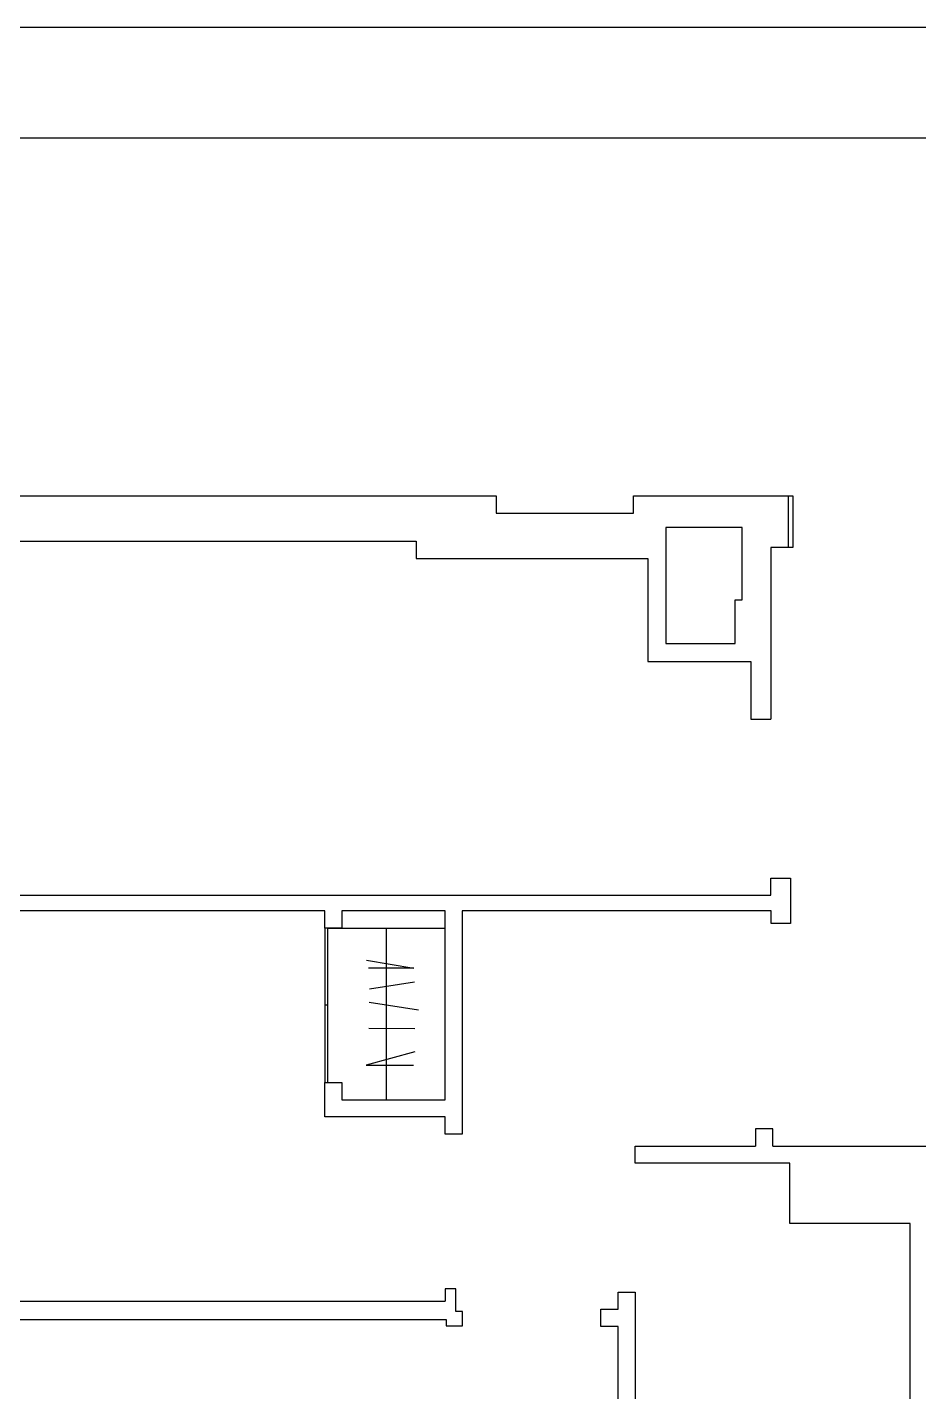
# Model space of a CAD drawing. Header units: millimetres. Extents: x 2377 to 4712, y -254 to 3188.
# Drawn here: x 2498.3 to 2619.2, y 1789.6 to 1974.7 of the extents above; entities that cross this region are included whole.
import ezdxf

# ---------------------------------------------------------------- set-up
doc = ezdxf.new("R2010")
doc.units = ezdxf.units.MM

msp = doc.modelspace()

# ---------------------------------------------------------------- linework, layer by layer
at = {"transparency": 33554687}
for p, q in [((2377.31, 1974.71), (2797.31, 1974.71)), ((2392.36, 1959.71), (2787.85, 1959.71)), ((2468.64, 1911.14), (2561.85, 1911.14)), ((2561.85, 1911.14), (2561.85, 1908.81)), ((2580.49, 1908.81), (2580.49, 1911.14)), ((2580.49, 1911.14), (2601.46, 1911.14)), ((2601.46, 1911.14), (2601.46, 1904.15)), ((2601.46, 1911.14), (2602.09, 1911.14)), ((2602.09, 1911.14), (2602.09, 1904.15)), ((2561.85, 1908.81), (2580.49, 1908.81)), ((2595.23, 1906.83), (2584.87, 1906.83)), ((2584.87, 1906.83), (2584.87, 1891.09)), ((2595.23, 1897.02), (2595.23, 1906.83)), ((2467.52, 1904.99), (2551.02, 1904.99)), ((2551.02, 1904.99), (2551.02, 1902.66)), ((2601.46, 1904.15), (2599.13, 1904.15)), ((2599.13, 1904.15), (2599.13, 1880.85)), ((2602.09, 1904.15), (2601.46, 1904.15)), ((2551.02, 1902.66), (2582.44, 1902.66)), ((2582.44, 1902.66), (2582.44, 1888.68)), ((2594.27, 1891.09), (2594.27, 1897.02)), ((2594.27, 1897.02), (2595.23, 1897.02)), ((2584.87, 1891.09), (2594.27, 1891.09)), ((2582.44, 1888.68), (2596.42, 1888.68)), ((2596.42, 1888.68), (2596.42, 1880.85)), ((2596.42, 1880.85), (2599.13, 1880.85)), ((2599.12, 1856.97), (2599.12, 1859.26)), ((2599.12, 1859.26), (2601.81, 1859.26)), ((2601.81, 1859.26), (2601.81, 1853.13)), ((2466.3, 1856.97), (2599.12, 1856.97)), ((2538.61, 1854.84), (2466.3, 1854.84)), ((2538.61, 1852.51), (2538.61, 1854.84)), ((2554.92, 1854.84), (2540.94, 1854.84)), ((2540.94, 1854.84), (2540.94, 1852.51)), ((2554.92, 1829.21), (2554.92, 1854.84)), ((2599.19, 1854.84), (2557.25, 1854.84)), ((2557.25, 1854.84), (2557.25, 1824.55)), ((2599.19, 1853.13), (2599.19, 1854.84)), ((2601.81, 1853.13), (2599.19, 1853.13)), ((2540.94, 1852.51), (2538.61, 1852.51)), ((2538.61, 1852.51), (2538.61, 1831.54)), ((2539, 1852.51), (2539, 1831.54)), ((2539, 1852.51), (2546.92, 1852.51)), ((2540.94, 1852.51), (2554.92, 1852.51)), ((2546.92, 1852.51), (2546.92, 1829.21)), ((2544.25, 1848.15), (2550.67, 1847.08)), ((2550.67, 1847.08), (2544.55, 1847.08)), ((2550.76, 1845.16), (2544.68, 1844.21)), ((2539, 1842.03), (2538.61, 1842.03)), ((2544.61, 1842.43), (2551.33, 1841.41)), ((2544.6, 1838.94), (2550.82, 1838.9)), ((2550.84, 1835.71), (2544.23, 1833.92)), ((2544.23, 1833.92), (2550.65, 1833.92)), ((2538.61, 1826.88), (2538.61, 1831.54)), ((2538.61, 1831.54), (2540.94, 1831.54)), ((2540.94, 1831.54), (2540.94, 1829.21)), ((2540.94, 1829.21), (2554.92, 1829.21)), ((2554.92, 1826.88), (2538.61, 1826.88)), ((2554.92, 1824.55), (2554.92, 1826.88)), ((2599.38, 1825.25), (2597.05, 1825.25)), ((2597.05, 1825.25), (2597.05, 1822.92)), ((2599.38, 1822.92), (2599.38, 1825.25)), ((2557.25, 1824.55), (2554.92, 1824.55)), ((2580.74, 1820.59), (2580.74, 1822.92)), ((2580.74, 1820.59), (2580.74, 1822.92)), ((2580.74, 1822.92), (2597.05, 1822.92)), ((2599.38, 1822.92), (2634.33, 1822.92)), ((2601.71, 1820.59), (2580.74, 1820.59)), ((2601.71, 1812.43), (2601.71, 1820.59)), ((2618.02, 1812.43), (2601.71, 1812.43)), ((2618.02, 1744.86), (2618.02, 1812.43)), ((2556.38, 1803.58), (2554.92, 1803.58)), ((2554.92, 1803.58), (2554.92, 1801.9)), ((2556.38, 1800.5), (2556.38, 1803.58)), ((2578.41, 1800.79), (2578.41, 1803.12)), ((2578.41, 1803.11), (2580.74, 1803.11)), ((2578.41, 1803.11), (2580.74, 1803.11)), ((2580.74, 1803.11), (2580.74, 1744.86)), ((2580.74, 1803.11), (2580.74, 1744.86)), ((2466.3, 1801.9), (2554.92, 1801.9)), ((2466.3, 1799.39), (2555.06, 1799.39)), ((2555.06, 1799.39), (2555.06, 1798.53)), ((2557.29, 1800.5), (2556.38, 1800.5)), ((2557.29, 1798.53), (2557.29, 1800.5)), ((2576.08, 1798.46), (2576.08, 1800.79)), ((2576.08, 1800.79), (2578.41, 1800.79)), ((2555.06, 1798.53), (2557.29, 1798.53)), ((2578.41, 1798.46), (2576.08, 1798.46)), ((2578.41, 1744.86), (2578.41, 1798.46))]:
    msp.add_line(p, q, dxfattribs=at)

doc.saveas('drawing.dxf')
